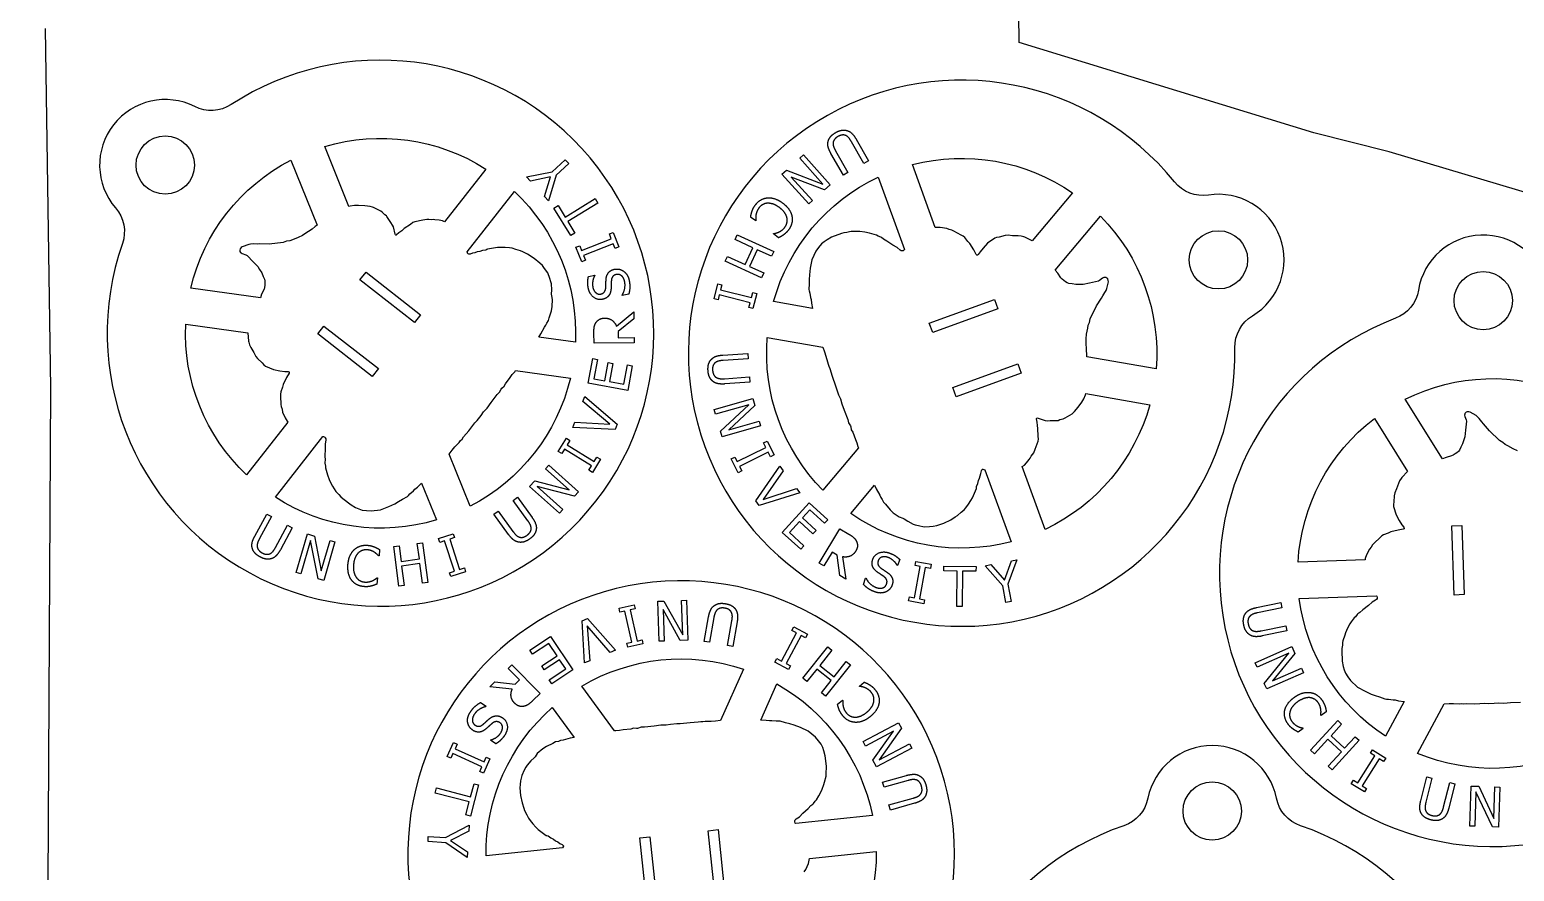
# Model space of a CAD drawing. Header units: millimetres. Extents: x 0 to 217, y 0 to 323.
# Drawn here: x 1.1 to 82.6, y 195.9 to 242.2 of the extents above; entities that cross this region are included whole.
import ezdxf

# ---------------------------------------------------------------- set-up
doc = ezdxf.new("R2010")
doc.units = ezdxf.units.MM
doc.layers.add('SCRAP_OUTLINE', color=8, linetype='Continuous')

msp = doc.modelspace()

# ---------------------------------------------------------------- linework, layer by layer
for points in [[(10.153, 237.948, 0.821365), (5.805, 232.383, -0.267689), (6.18, 230.42, 6.023346), (12.148, 238.059, -0.267689)], [(68.21, 226.451, 0.821365), (65.795, 233.088, -0.267689), (63.931, 233.81, 6.023346), (67.247, 224.7, -0.267689)], [(23.859, 231.615), (23.744, 231.676), (23.571, 231.713), (23.335, 231.737), (23.255, 231.74), (23.129, 231.73), (23, 231.748), (22.888, 231.747), (22.673, 231.714), (22.226, 231.617), (22.119, 231.573), (21.987, 231.47), (21.644, 231.248), (21.512, 231.128), (21.357, 231.02), (21.23, 230.895), (21.21, 230.888), (21.188, 230.891), (21.162, 230.91), (21.146, 230.942), (21.058, 231.342), (21.01, 231.443), (20.912, 231.584), (20.704, 231.912), (20.675, 231.943), (20.593, 231.998), (20.455, 232.123), (20.359, 232.198), (19.956, 232.408), (19.912, 232.422), (19.78, 232.453), (19.482, 232.497), (19.141, 232.523), (18.915, 232.514), (18.681, 232.477), (18.618, 232.456), (17.284, 235.759, -0.218412), (26.125, 234.516)], [(9.932, 227.974, -0.218412), (15.429, 235.01), (16.877, 231.427), (16.752, 231.355), (16.593, 231.221), (16.193, 230.966), (16.058, 230.867), (15.821, 230.755), (15.512, 230.63), (15.367, 230.582), (15.196, 230.557), (15.001, 230.483), (14.227, 230.398), (13.723, 230.404), (13.582, 230.397), (13.354, 230.403), (13.22, 230.391), (13.117, 230.37), (12.76, 230.25), (12.7, 230.208), (12.644, 230.133), (12.623, 230.068), (12.622, 230.024), (12.634, 229.981), (12.658, 229.942), (12.696, 229.909), (12.763, 229.872), (12.951, 229.806), (13.02, 229.771), (13.359, 229.412), (13.618, 229.159), (13.704, 228.996), (13.833, 228.812), (13.904, 228.624), (13.983, 228.461), (14.001, 228.37), (14.004, 228.257), (13.998, 228.143), (13.978, 228.011), (13.954, 227.92), (13.819, 227.636), (13.752, 227.437)], [(56.127, 230.577), (55.72, 230.779), (55.664, 230.801), (55.509, 230.836), (55.353, 230.851), (55.038, 230.856), (54.804, 230.885), (54.641, 230.86), (54.31, 230.777), (54.169, 230.753), (54.071, 230.72), (53.674, 230.442), (53.425, 230.179), (53.259, 229.97), (53.157, 229.818), (53.124, 229.788), (53.106, 229.782), (53.076, 229.79), (53.051, 229.824), (52.915, 230.072), (52.692, 230.423), (52.581, 230.534), (52.414, 230.755), (52.326, 230.831), (52.224, 230.894), (51.826, 231.109), (51.716, 231.16), (51.568, 231.193), (51.426, 231.252), (51.075, 231.303), (50.879, 231.31), (50.802, 231.302), (49.543, 234.76, -0.218412), (58.337, 233.209)], [(49.112, 230.097), (49.092, 230.071), (49.031, 230.026), (48.986, 230.016), (48.922, 230.027), (48.865, 230.058), (48.701, 230.204), (48.475, 230.336), (48.148, 230.565), (47.958, 230.669), (47.857, 230.758), (47.812, 230.784), (47.66, 230.831), (47.574, 230.885), (47.323, 230.964), (47.193, 231), (46.928, 231.053), (46.659, 231.08), (46.524, 231.084), (46.182, 231.086), (46.097, 231.076), (45.954, 231.03), (45.775, 231.006), (45.647, 230.969), (45.111, 230.769), (44.857, 230.635), (44.697, 230.527), (44.546, 230.401), (44.398, 230.214), (44.25, 230.007), (44.021, 229.535), (43.933, 229.069), (43.891, 228.704), (43.881, 228.458), (43.881, 228.212), (43.867, 227.904), (43.881, 227.82), (43.915, 227.705), (43.953, 227.459), (43.994, 227.344), (44.008, 227.154), (44.065, 226.859), (41.925, 227.236, -0.218412), (47.664, 234.076)], [(29.034, 225.289), (29.15, 225.473), (29.347, 225.823), (29.423, 225.944), (29.474, 226.059), (29.563, 226.196), (29.602, 226.346), (29.727, 226.725), (29.773, 226.96), (29.797, 227.351), (29.747, 227.554), (29.736, 227.638), (29.747, 227.884), (29.727, 228.208), (29.696, 228.331), (29.639, 228.51), (29.525, 228.808), (29.356, 229.051), (29.232, 229.213), (29.098, 229.35), (28.787, 229.613), (28.425, 229.843), (28.158, 229.963), (28.032, 230.033), (27.775, 230.1), (27.576, 230.166), (27.431, 230.188), (27.192, 230.208), (26.951, 230.216), (26.763, 230.211), (26.22, 230.124), (26.19, 230.098), (26.128, 230.067), (25.948, 230.037), (25.796, 229.991), (25.648, 229.97), (25.525, 229.922), (25.391, 229.892), (25.261, 229.846), (25.194, 229.838), (25.151, 229.852), (25.139, 229.863), (25.105, 229.962), (27.701, 233.285, -0.218412), (31.046, 225.007)], [(59.869, 231.924, -0.218412), (62.922, 223.534), (59.117, 224.205), (59.122, 224.349), (59.093, 224.554), (59.089, 225.029), (59.076, 225.196), (59.107, 225.456), (59.165, 225.785), (59.201, 225.933), (59.27, 226.092), (59.31, 226.295), (59.648, 226.997), (59.921, 227.421), (59.989, 227.545), (60.115, 227.734), (60.177, 227.855), (60.213, 227.953), (60.3, 228.319), (60.297, 228.393), (60.263, 228.48), (60.218, 228.532), (60.181, 228.556), (60.139, 228.569), (60.093, 228.569), (60.045, 228.555), (59.978, 228.518), (59.823, 228.393), (59.757, 228.352), (59.272, 228.256), (58.921, 228.17), (58.736, 228.183), (58.513, 228.171), (58.315, 228.212), (58.136, 228.231), (58.048, 228.264), (57.951, 228.321), (57.857, 228.387), (57.756, 228.473), (57.692, 228.542), (57.522, 228.807), (57.389, 228.969)], [(84.381, 228.113, 0.821365), (77.323, 227.867, -0.267689), (76.061, 226.317, 6.023346), (85.749, 226.656, -0.267689)], [(13.057, 225.515), (13.102, 225.062), (13.113, 225.003), (13.165, 224.853), (13.235, 224.713), (13.397, 224.443), (13.497, 224.229), (13.604, 224.104), (13.851, 223.867), (13.945, 223.761), (14.026, 223.695), (14.472, 223.506), (14.827, 223.434), (15.092, 223.404), (15.274, 223.398), (15.317, 223.386), (15.332, 223.374), (15.341, 223.345), (15.326, 223.305), (15.187, 223.059), (15.008, 222.683), (14.972, 222.53), (14.874, 222.271), (14.856, 222.157), (14.857, 222.037), (14.885, 221.585), (14.9, 221.465), (14.95, 221.322), (14.976, 221.17), (15.118, 220.846), (15.217, 220.675), (15.264, 220.615), (12.999, 217.715, -0.218412), (9.654, 225.993)], [(44.631, 216.876, -0.218412), (41.578, 225.266), (44.62, 224.73), (44.719, 224.472), (44.797, 224.24), (44.881, 223.924), (44.925, 223.802), (44.949, 223.69), (45.01, 223.56), (45.142, 223.132), (45.329, 222.617), (45.377, 222.439), (45.495, 222.114), (45.592, 221.89), (45.664, 221.614), (45.807, 221.276), (45.995, 220.76), (46.04, 220.582), (46.14, 220.417), (46.163, 220.351), (46.186, 220.192), (46.268, 220.059), (46.414, 219.658), (46.497, 219.472), (46.556, 219.277), (46.59, 219.21)], [(30.768, 223.026, -0.218412), (25.271, 215.99), (24.114, 218.854), (24.28, 219.075), (24.435, 219.265), (24.658, 219.503), (24.739, 219.605), (24.821, 219.685), (24.899, 219.805), (25.192, 220.143), (25.53, 220.576), (25.655, 220.71), (25.868, 220.983), (26.007, 221.184), (26.203, 221.391), (26.414, 221.691), (26.751, 222.124), (26.879, 222.257), (26.966, 222.429), (27.009, 222.484), (27.132, 222.588), (27.201, 222.727), (27.464, 223.063), (27.578, 223.233), (27.712, 223.386), (27.751, 223.45)], [(55.577, 218.184), (55.689, 218.249), (55.812, 218.376), (55.958, 218.563), (56.002, 218.63), (56.061, 218.742), (56.144, 218.842), (56.203, 218.937), (56.289, 219.137), (56.444, 219.567), (56.463, 219.682), (56.445, 219.848), (56.438, 220.257), (56.407, 220.432), (56.397, 220.621), (56.359, 220.795), (56.364, 220.815), (56.378, 220.833), (56.408, 220.844), (56.443, 220.841), (56.829, 220.704), (56.94, 220.69), (57.112, 220.7), (57.501, 220.702), (57.542, 220.71), (57.632, 220.751), (57.811, 220.801), (57.925, 220.843), (58.317, 221.074), (58.352, 221.103), (58.449, 221.199), (58.644, 221.428), (58.846, 221.704), (58.959, 221.901), (59.051, 222.118), (59.066, 222.183), (62.575, 221.564, -0.218412), (56.836, 214.724)], [(76.724, 217.896), (76.406, 217.571), (76.367, 217.524), (76.286, 217.388), (76.224, 217.244), (76.121, 216.946), (76.021, 216.733), (75.995, 216.571), (75.972, 216.229), (75.951, 216.088), (75.952, 215.985), (76.094, 215.522), (76.267, 215.203), (76.414, 214.981), (76.527, 214.837), (76.545, 214.797), (76.546, 214.777), (76.529, 214.752), (76.489, 214.738), (76.211, 214.685), (75.808, 214.582), (75.668, 214.511), (75.407, 214.42), (75.307, 214.36), (75.216, 214.282), (74.888, 213.97), (74.806, 213.882), (74.729, 213.751), (74.629, 213.634), (74.472, 213.316), (74.405, 213.131), (74.389, 213.056), (70.711, 212.927, -0.218412), (74.903, 220.811)], [(17.181, 219.82), (17.214, 219.817), (17.285, 219.789), (17.317, 219.756), (17.341, 219.696), (17.345, 219.631), (17.309, 219.415), (17.316, 219.153), (17.296, 218.754), (17.308, 218.538), (17.287, 218.405), (17.288, 218.354), (17.329, 218.2), (17.328, 218.098), (17.394, 217.843), (17.433, 217.714), (17.528, 217.461), (17.648, 217.219), (17.716, 217.103), (17.896, 216.811), (17.949, 216.744), (18.064, 216.647), (18.179, 216.508), (18.278, 216.419), (18.732, 216.07), (18.98, 215.926), (19.156, 215.848), (19.343, 215.787), (19.58, 215.76), (19.835, 215.744), (20.356, 215.8), (20.798, 215.972), (21.13, 216.13), (21.343, 216.252), (21.552, 216.383), (21.821, 216.534), (21.885, 216.59), (21.965, 216.68), (22.153, 216.842), (22.228, 216.939), (22.382, 217.05), (22.602, 217.256), (23.416, 215.241, -0.218412), (14.575, 216.484)], [(47.469, 217.147), (47.564, 216.951), (47.757, 216.599), (47.819, 216.47), (47.889, 216.366), (47.958, 216.218), (48.065, 216.106), (48.32, 215.799), (48.495, 215.635), (48.813, 215.407), (49.012, 215.342), (49.089, 215.307), (49.292, 215.168), (49.578, 215.013), (49.698, 214.974), (49.88, 214.927), (50.193, 214.866), (50.489, 214.88), (50.692, 214.901), (50.879, 214.942), (51.267, 215.065), (51.654, 215.251), (51.897, 215.413), (52.023, 215.483), (52.216, 215.666), (52.378, 215.799), (52.474, 215.911), (52.617, 216.103), (52.751, 216.302), (52.847, 216.465), (53.061, 216.972), (53.054, 217.011), (53.061, 217.08), (53.131, 217.248), (53.173, 217.402), (53.233, 217.538), (53.258, 217.668), (53.303, 217.798), (53.333, 217.932), (53.362, 217.993), (53.397, 218.022), (53.412, 218.027), (53.514, 218.003), (54.957, 214.04, -0.218412), (46.163, 215.591)], [(34.979, 180.917, 0.821365), (42.003, 181.656, -0.267689), (43.154, 183.289, 6.023346), (33.513, 182.276, -0.267689)], [(75.012, 211.076), (75.03, 211.049), (75.055, 210.977), (75.05, 210.931), (75.02, 210.874), (74.973, 210.829), (74.784, 210.718), (74.588, 210.544), (74.269, 210.304), (74.112, 210.155), (73.996, 210.086), (73.957, 210.052), (73.866, 209.922), (73.787, 209.857), (73.635, 209.643), (73.56, 209.53), (73.428, 209.294), (73.319, 209.047), (73.274, 208.92), (73.166, 208.595), (73.149, 208.511), (73.149, 208.361), (73.116, 208.183), (73.112, 208.051), (73.136, 207.478), (73.185, 207.196), (73.239, 207.01), (73.312, 206.828), (73.444, 206.629), (73.595, 206.424), (73.973, 206.06), (74.389, 205.833), (74.724, 205.679), (74.954, 205.595), (75.189, 205.519), (75.477, 205.41), (75.561, 205.397), (75.681, 205.394), (75.927, 205.354), (76.049, 205.358), (76.233, 205.312), (76.532, 205.275), (75.512, 203.357, -0.218412), (70.781, 210.929)], [(31.393, 206.113, -0.218412), (40.273, 207.046), (39.016, 204.224), (38.742, 204.19), (38.498, 204.17), (38.171, 204.165), (38.041, 204.152), (37.927, 204.156), (37.787, 204.128), (37.34, 204.104), (36.794, 204.047), (36.61, 204.043), (36.267, 204.007), (36.025, 203.968), (35.74, 203.964), (35.378, 203.908), (34.832, 203.85), (34.648, 203.849), (34.463, 203.792), (34.394, 203.785), (34.234, 203.802), (34.086, 203.755), (33.661, 203.71), (33.46, 203.674), (33.257, 203.664), (33.183, 203.648)], [(43.137, 198.566), (43.117, 198.592), (43.088, 198.662), (43.089, 198.709), (43.115, 198.768), (43.159, 198.816), (43.34, 198.939), (43.523, 199.127), (43.824, 199.389), (43.971, 199.548), (44.082, 199.625), (44.118, 199.661), (44.2, 199.798), (44.274, 199.868), (44.411, 200.093), (44.477, 200.21), (44.593, 200.454), (44.684, 200.708), (44.72, 200.838), (44.805, 201.17), (44.817, 201.255), (44.806, 201.405), (44.826, 201.585), (44.822, 201.717), (44.757, 202.286), (44.689, 202.565), (44.622, 202.746), (44.536, 202.923), (44.391, 203.112), (44.226, 203.306), (43.823, 203.643), (43.393, 203.841), (43.048, 203.97), (42.812, 204.039), (42.573, 204.098), (42.278, 204.186), (42.193, 204.193), (42.073, 204.188), (41.825, 204.211), (41.704, 204.198), (41.517, 204.231), (41.216, 204.247), (42.1, 206.232, -0.218412), (47.348, 199.009)], [(30.969, 203.293), (30.756, 203.249), (30.368, 203.147), (30.228, 203.118), (30.11, 203.075), (29.95, 203.044), (29.815, 202.968), (29.455, 202.794), (29.254, 202.664), (28.956, 202.41), (28.845, 202.233), (28.791, 202.166), (28.608, 202.003), (28.389, 201.764), (28.321, 201.657), (28.232, 201.492), (28.097, 201.203), (28.039, 200.911), (28.01, 200.71), (28.004, 200.518), (28.03, 200.112), (28.117, 199.692), (28.215, 199.416), (28.253, 199.277), (28.383, 199.046), (28.474, 198.857), (28.559, 198.737), (28.71, 198.551), (28.872, 198.372), (29.007, 198.241), (29.447, 197.91), (29.486, 197.907), (29.551, 197.884), (29.698, 197.775), (29.836, 197.698), (29.955, 197.606), (30.074, 197.551), (30.189, 197.475), (30.312, 197.414), (30.365, 197.371), (30.384, 197.33), (30.385, 197.314), (30.338, 197.221), (26.143, 196.78, -0.218412), (29.775, 204.937)], [(69.531, 199.949, 0.821365), (62.469, 199.949, -0.267689), (61.153, 198.445, 6.023346), (70.847, 198.445, -0.267689)]]:
    msp.add_lwpolyline(points, format="xyb", close=True)
for points in [[(45.326, 235.52), (46.009, 234.322), (45.755, 234.177), (45.075, 235.369)], [(46.458, 236.158), (47.138, 234.966), (46.884, 234.821), (46.204, 236.013)], [(40.958, 231.683), (40.945, 231.666), (40.664, 231.873)], [(42.196, 230.743), (41.912, 230.953), (41.926, 230.971)], [(31.764, 228.623), (32.106, 228.695), (32.11, 228.674)], [(33.979, 227.651), (33.62, 227.575), (33.615, 227.596)], [(33.299, 225.88), (34.246, 226.676), (34.251, 226.296), (33.385, 225.589), (33.389, 225.254), (34.265, 225.266), (34.269, 224.974), (32.069, 224.944), (32.061, 225.511)], [(39.143, 224.299), (40.513, 224.393), (40.533, 224.101), (39.163, 224.007)], [(39.225, 223.002), (40.602, 223.096), (40.622, 222.805), (39.252, 222.711)], [(28.438, 215.195), (27.628, 216.312), (27.865, 216.484), (28.671, 215.372)], [(13.448, 214.357), (14.099, 215.566), (14.356, 215.427), (13.705, 214.219)], [(27.381, 214.438), (26.576, 215.55), (26.813, 215.721), (27.618, 214.61)], [(14.589, 213.735), (15.243, 214.95), (15.5, 214.811), (14.85, 213.603)], [(45.711, 213.217), (45.884, 211.993), (45.559, 212.189), (45.418, 213.298), (45.132, 213.472), (44.678, 212.724), (44.428, 212.875), (45.568, 214.757), (46.053, 214.463)], [(20.298, 213.613), (20.271, 213.261), (20.248, 213.262)], [(48.85, 213.066), (48.73, 212.737), (48.71, 212.745)], [(20.158, 212.064), (20.179, 212.063), (20.152, 211.714)], [(46.852, 211.702), (46.978, 212.047), (46.998, 212.04)], [(68.428, 210.425), (69.772, 210.703), (69.831, 210.417), (68.487, 210.139)], [(38.644, 209.876), (38.403, 208.518), (38.115, 208.569), (38.355, 209.921)], [(39.923, 209.642), (39.683, 208.29), (39.395, 208.342), (39.635, 209.693)], [(68.684, 209.151), (70.036, 209.431), (70.095, 209.144), (68.751, 208.866)], [(27.581, 205.95), (26.351, 206.079), (26.621, 206.346), (27.731, 206.215), (27.969, 206.451), (27.352, 207.072), (27.56, 207.278), (29.109, 205.716), (28.707, 205.317)], [(46.648, 206.095), (46.635, 206.112), (46.904, 206.334)], [(25.835, 205.209), (26.139, 205.004), (26.127, 204.986)], [(45.437, 205.12), (45.709, 205.345), (45.724, 205.328)], [(72.26, 204.699), (71.973, 204.493), (71.96, 204.512)], [(70.984, 203.811), (70.996, 203.793), (70.712, 203.59)], [(26.675, 202.941), (26.385, 203.137), (26.397, 203.155)], [(49.315, 200.929), (47.987, 200.555), (47.908, 200.836), (49.229, 201.208)], [(77.446, 199.803), (77.78, 201.135), (78.063, 201.064), (77.729, 199.732)], [(78.705, 199.48), (79.04, 200.819), (79.324, 200.748), (78.99, 199.416)], [(49.66, 199.675), (48.339, 199.304), (48.259, 199.585), (49.581, 199.957)]]:
    msp.add_lwpolyline(points)
for points in [[(28.572, 233.857), (28.362, 234.085), (29.767, 234.371), (30.482, 235.031), (30.681, 234.817), (29.988, 234.177), (29.569, 232.778), (29.348, 233.016), (29.674, 234.091)], [(43.854, 232.601), (42.386, 234.24), (42.631, 234.459), (44.621, 233.695), (43.356, 235.108), (43.559, 235.29), (45.027, 233.651), (44.717, 233.374), (42.895, 234.081), (44.057, 232.783)], [(32.132, 232.897), (32.285, 232.647), (30.631, 231.633), (31.017, 231.004), (30.795, 230.868), (29.87, 232.375), (30.092, 232.511), (30.478, 231.882)], [(32.911, 230.95), (33.12, 231.033), (33.434, 230.241), (33.226, 230.158), (33.122, 230.418), (31.495, 229.771), (31.599, 229.511), (31.39, 229.428), (31.075, 230.22), (31.284, 230.303), (31.387, 230.043), (33.014, 230.69)], [(41.268, 228.542), (39.267, 229.456), (39.388, 229.722), (40.368, 229.274), (40.788, 230.195), (39.809, 230.643), (39.931, 230.909), (41.932, 229.994), (41.81, 229.729), (41.025, 230.087), (40.604, 229.166), (41.389, 228.808)], [(19.554, 228.856), (22.55, 226.516), (22.212, 226.083), (19.216, 228.424)], [(38.876, 227.333), (38.658, 227.388), (38.866, 228.215), (39.084, 228.16), (39.016, 227.888), (40.713, 227.46), (40.782, 227.732), (40.999, 227.677), (40.791, 226.85), (40.573, 226.905), (40.642, 227.177), (38.944, 227.605)], [(54.232, 226.83), (50.66, 225.53), (50.472, 226.046), (54.044, 227.346)], [(17.239, 225.893), (20.234, 223.552), (19.896, 223.12), (16.901, 225.46)], [(34.165, 223.712), (33.915, 222.359), (31.752, 222.758), (32.002, 224.112), (32.258, 224.064), (32.061, 222.999), (32.654, 222.889), (32.837, 223.883), (33.093, 223.836), (32.91, 222.842), (33.713, 222.694), (33.909, 223.759)], [(55.518, 223.296), (51.946, 221.996), (51.758, 222.512), (55.33, 223.812)], [(31.46, 221.75), (31.57, 222.027), (33.336, 220.512), (33.22, 220.219), (30.896, 220.325), (31.011, 220.616), (32.935, 220.51)], [(41.214, 220.407), (39.099, 219.799), (39.009, 220.114), (40.563, 221.574), (38.74, 221.049), (38.664, 221.311), (40.778, 221.92), (40.893, 221.52), (39.464, 220.187), (41.138, 220.669)], [(32.231, 218.694), (32.422, 218.576), (31.976, 217.85), (31.784, 217.968), (31.931, 218.206), (30.44, 219.123), (30.293, 218.885), (30.102, 219.002), (30.548, 219.728), (30.739, 219.611), (30.593, 219.372), (32.084, 218.455)], [(40.182, 217.931), (39.981, 217.831), (39.602, 218.595), (39.803, 218.695), (39.927, 218.444), (41.495, 219.223), (41.371, 219.473), (41.572, 219.573), (41.951, 218.81), (41.75, 218.71), (41.626, 218.961), (40.058, 218.182)], [(29.585, 218.257), (31.221, 216.786), (31.002, 216.542), (28.94, 217.086), (30.351, 215.818), (30.169, 215.615), (28.533, 217.086), (28.81, 217.395), (30.698, 216.889), (29.403, 218.054)], [(43.182, 216.965), (43.359, 216.725), (41.139, 216.03), (40.951, 216.284), (42.273, 218.199), (42.459, 217.947), (41.35, 216.372)], [(43.413, 213.631), (42.398, 214.56), (43.883, 216.183), (44.898, 215.254), (44.722, 215.062), (43.923, 215.794), (43.516, 215.349), (44.262, 214.667), (44.086, 214.475), (43.34, 215.157), (42.789, 214.555), (43.589, 213.823)], [(17.845, 214.034), (17.232, 211.921), (16.917, 212.012), (16.51, 214.105), (15.982, 212.283), (15.72, 212.359), (16.333, 214.472), (16.732, 214.356), (17.098, 212.437), (17.583, 214.11)], [(24.95, 212.603), (25.018, 212.39), (24.207, 212.128), (24.138, 212.342), (24.405, 212.428), (23.868, 214.094), (23.602, 214.009), (23.533, 214.222), (24.344, 214.484), (24.413, 214.27), (24.147, 214.184), (24.683, 212.518)], [(79.701, 214.936), (79.834, 211.137), (79.285, 211.118), (79.153, 214.917)], [(22.657, 213.992), (22.942, 211.81), (22.652, 211.772), (22.513, 212.84), (21.509, 212.709), (21.648, 211.641), (21.358, 211.603), (21.074, 213.785), (21.363, 213.823), (21.475, 212.967), (22.479, 213.098), (22.368, 213.954)], [(50.216, 210.86), (50.175, 210.639), (49.337, 210.791), (49.377, 211.012), (49.652, 210.962), (49.966, 212.685), (49.691, 212.735), (49.731, 212.956), (50.57, 212.803), (50.529, 212.582), (50.254, 212.632), (49.94, 210.91)], [(52.279, 210.489), (51.987, 210.491), (52.003, 212.431), (51.265, 212.437), (51.267, 212.697), (53.036, 212.683), (53.033, 212.423), (52.295, 212.429)], [(54.98, 212.999), (55.285, 213.056), (54.783, 211.713), (54.964, 210.756), (54.676, 210.702), (54.501, 211.629), (53.537, 212.725), (53.856, 212.786), (54.595, 211.94)], [(33.493, 210.174), (33.445, 210.394), (34.277, 210.577), (34.325, 210.358), (34.052, 210.297), (34.428, 208.588), (34.702, 208.648), (34.75, 208.428), (33.918, 208.245), (33.869, 208.465), (34.143, 208.525), (33.766, 210.235)], [(35.645, 208.575), (35.567, 210.773), (35.895, 210.785), (36.935, 208.924), (36.867, 210.82), (37.14, 210.83), (37.218, 208.631), (36.803, 208.616), (35.856, 210.325), (35.918, 208.584)], [(31.83, 207.497), (31.554, 207.383), (31.417, 209.706), (31.709, 209.826), (33.247, 208.081), (32.957, 207.961), (31.697, 209.419)], [(28.539, 208.08), (29.686, 208.84), (30.902, 207.006), (29.755, 206.246), (29.611, 206.463), (30.514, 207.062), (30.181, 207.564), (29.339, 207.006), (29.195, 207.223), (30.038, 207.781), (29.586, 208.462), (28.683, 207.863)], [(42.932, 209.167), (43.038, 209.365), (43.789, 208.963), (43.683, 208.765), (43.436, 208.897), (42.61, 207.354), (42.857, 207.222), (42.751, 207.024), (42, 207.426), (42.106, 207.624), (42.353, 207.492), (43.179, 209.035)], [(43.526, 206.554), (44.897, 208.274), (45.126, 208.092), (44.454, 207.25), (45.246, 206.619), (45.917, 207.461), (46.146, 207.279), (44.775, 205.558), (44.546, 205.741), (45.084, 206.415), (44.292, 207.047), (43.754, 206.372)], [(71.006, 206.849), (68.994, 205.96), (68.861, 206.26), (70.203, 207.917), (68.468, 207.15), (68.358, 207.4), (70.37, 208.289), (70.538, 207.909), (69.302, 206.395), (70.896, 207.098)], [(46.838, 203.063), (48.784, 204.09), (48.937, 203.8), (47.714, 202.054), (49.392, 202.939), (49.519, 202.698), (47.573, 201.671), (47.379, 202.038), (48.506, 203.635), (46.966, 202.822)], [(74.067, 203.135), (72.579, 201.515), (72.364, 201.712), (73.092, 202.505), (72.346, 203.19), (71.618, 202.397), (71.403, 202.595), (72.891, 204.215), (73.106, 204.018), (72.522, 203.382), (73.268, 202.697), (73.852, 203.333)], [(24.204, 202.15), (23.999, 202.242), (24.35, 203.019), (24.555, 202.926), (24.44, 202.671), (26.035, 201.95), (26.15, 202.205), (26.355, 202.113), (26.004, 201.336), (25.799, 201.429), (25.915, 201.684), (24.319, 202.405)], [(74.477, 200.487), (74.358, 200.297), (73.636, 200.75), (73.756, 200.94), (73.993, 200.791), (74.924, 202.274), (74.687, 202.422), (74.807, 202.613), (75.528, 202.159), (75.409, 201.969), (75.172, 202.118), (74.24, 200.636)], [(23.345, 200.237), (23.418, 200.52), (25.296, 200.035), (25.481, 200.75), (25.733, 200.685), (25.291, 198.972), (25.039, 199.037), (25.223, 199.752)], [(81.787, 200.57), (81.712, 198.371), (81.385, 198.382), (80.476, 200.311), (80.412, 198.415), (80.139, 198.425), (80.214, 200.623), (80.629, 200.609), (81.455, 198.838), (81.515, 200.579)], [(25.127, 197.009), (25.109, 196.699), (23.927, 197.512), (22.955, 197.568), (22.972, 197.859), (23.913, 197.805), (25.211, 198.476), (25.192, 198.152), (24.193, 197.639)], [(38.729, 194.389), (38.331, 198.17), (38.877, 198.227), (39.275, 194.447)], [(34.989, 193.996), (34.591, 197.777), (35.137, 197.834), (35.534, 194.053)]]:
    msp.add_lwpolyline(points, close=True)
for points in [[(82.752, 219.038), (82.514, 219.147), (82.22, 219.304), (82.09, 219.384), (81.96, 219.499), (81.779, 219.6), (81.216, 220.138), (80.897, 220.529), (80.8, 220.632), (80.659, 220.811), (80.564, 220.906), (80.481, 220.971), (80.16, 221.167), (80.089, 221.187), (79.996, 221.181), (79.933, 221.155), (79.898, 221.127), (79.873, 221.092), (79.859, 221.048), (79.858, 220.998), (79.872, 220.922), (79.943, 220.736), (79.961, 220.66), (79.903, 220.17), (79.876, 219.809), (79.806, 219.638), (79.748, 219.421), (79.649, 219.246), (79.576, 219.081), (79.517, 219.008), (79.433, 218.933), (79.341, 218.865), (79.228, 218.795), (79.143, 218.756), (78.838, 218.676), (78.643, 218.6), (76.599, 221.871, -0.218412), (85.522, 222.182)], [(86.201, 202.729, -0.218412), (77.278, 202.418), (78.728, 205.145), (79.004, 205.16), (79.249, 205.163), (79.575, 205.144), (79.706, 205.149), (79.819, 205.137), (79.961, 205.154), (80.409, 205.148), (80.958, 205.167), (81.141, 205.157), (81.486, 205.169), (81.73, 205.192), (82.015, 205.175), (82.38, 205.207), (82.928, 205.226)], [(43.606, 195.918), (43.698, 196.042), (43.832, 196.37), (43.886, 196.559), (43.897, 196.635), (47.557, 197.02, -0.218412), (43.925, 188.863)]]:
    msp.add_lwpolyline(points, format="xyb")
for centre in [(8.53, 234.735), (66.345, 229.53), (80.877, 227.291), (66, 199.25)]:
    msp.add_circle(centre, 1.6)
for points in [[(44.926, 236.056), (44.966, 236.198), (45.158, 236.422), (45.334, 236.523)], [(45.334, 236.523), (45.503, 236.619), (45.804, 236.674), (45.943, 236.636)], [(45.902, 236.352), (45.807, 236.4), (45.585, 236.378), (45.458, 236.306)], [(46.204, 236.013), (46.128, 236.146), (45.991, 236.307), (45.902, 236.352)], [(45.943, 236.636), (46.1, 236.594), (46.341, 236.362), (46.458, 236.158)], [(45.075, 235.369), (44.961, 235.569), (44.879, 235.9), (44.926, 236.056)], [(45.191, 235.946), (45.185, 235.846), (45.252, 235.649), (45.326, 235.52)], [(45.458, 236.306), (45.339, 236.238), (45.198, 236.053), (45.191, 235.946)], [(40.737, 232.182), (40.768, 232.279), (40.839, 232.43), (40.918, 232.536)], [(40.918, 232.536), (41.045, 232.708), (41.376, 232.914), (41.57, 232.935)], [(41.119, 232.383), (41.044, 232.281), (40.967, 232.071), (40.954, 231.976)], [(41.58, 232.639), (41.438, 232.629), (41.202, 232.495), (41.119, 232.383)], [(41.57, 232.935), (41.763, 232.956), (42.193, 232.819), (42.417, 232.654)], [(42.236, 232.408), (42.054, 232.542), (41.727, 232.648), (41.58, 232.639)], [(42.655, 231.856), (42.62, 231.997), (42.407, 232.282), (42.236, 232.408)], [(42.417, 232.654), (42.64, 232.49), (42.886, 232.133), (42.929, 231.935)], [(40.664, 231.873), (40.68, 231.952), (40.706, 232.092), (40.737, 232.182)], [(40.954, 231.976), (40.944, 231.884), (40.95, 231.73), (40.958, 231.683)], [(42.549, 231.33), (42.632, 231.443), (42.688, 231.714), (42.655, 231.856)], [(42.929, 231.935), (42.97, 231.741), (42.881, 231.359), (42.749, 231.18)], [(41.926, 230.971), (41.978, 230.982), (42.13, 231.02), (42.221, 231.062)], [(42.473, 230.903), (42.412, 230.859), (42.271, 230.779), (42.196, 230.743)], [(42.221, 231.062), (42.308, 231.102), (42.473, 231.226), (42.549, 231.33)], [(42.749, 231.18), (42.683, 231.091), (42.542, 230.954), (42.473, 230.903)], [(32.732, 228.469), (32.753, 228.705), (32.983, 228.969), (33.183, 229.012)], [(33.183, 229.012), (33.31, 229.039), (33.576, 228.988), (33.682, 228.913)], [(31.76, 227.953), (31.722, 228.134), (31.725, 228.47), (31.764, 228.623)], [(32.11, 228.674), (32.038, 228.551), (31.967, 228.201), (32.004, 228.025)], [(32.712, 228.004), (32.717, 228.1), (32.724, 228.376), (32.732, 228.469)], [(33.019, 228.388), (33.012, 228.283), (33.009, 228.109), (33.004, 227.978)], [(33.292, 228.723), (33.163, 228.696), (33.029, 228.534), (33.019, 228.388)], [(33.753, 228.32), (33.703, 228.557), (33.454, 228.757), (33.292, 228.723)], [(33.615, 227.596), (33.718, 227.765), (33.788, 228.154), (33.753, 228.32)], [(33.682, 228.913), (33.798, 228.83), (33.954, 228.59), (33.996, 228.393)], [(33.996, 228.393), (34.046, 228.16), (34.018, 227.811), (33.979, 227.651)], [(32.53, 227.36), (32.268, 227.304), (31.827, 227.637), (31.76, 227.953)], [(32.004, 228.025), (32.046, 227.826), (32.285, 227.62), (32.437, 227.652)], [(32.437, 227.652), (32.573, 227.681), (32.704, 227.86), (32.712, 228.004)], [(32.889, 227.582), (32.832, 227.501), (32.655, 227.387), (32.53, 227.36)], [(33.004, 227.978), (32.998, 227.86), (32.946, 227.665), (32.889, 227.582)], [(32.061, 225.511), (32.059, 225.7), (32.096, 225.955), (32.169, 226.072)], [(32.169, 226.072), (32.243, 226.189), (32.474, 226.326), (32.647, 226.328)], [(32.647, 226.328), (32.888, 226.331), (33.218, 226.09), (33.299, 225.88)], [(38.489, 224.043), (38.595, 224.167), (38.908, 224.283), (39.143, 224.299)], [(38.326, 223.446), (38.313, 223.64), (38.394, 223.935), (38.489, 224.043)], [(38.569, 222.875), (38.459, 222.973), (38.34, 223.243), (38.326, 223.446)], [(38.727, 223.883), (38.642, 223.818), (38.565, 223.609), (38.575, 223.463)], [(38.575, 223.463), (38.584, 223.326), (38.69, 223.119), (38.783, 223.066)], [(39.163, 224.007), (39.01, 223.997), (38.807, 223.943), (38.727, 223.883)], [(39.252, 222.711), (39.023, 222.695), (38.689, 222.765), (38.569, 222.875)], [(38.783, 223.066), (38.87, 223.017), (39.077, 222.992), (39.225, 223.002)], [(28.618, 214.786), (28.613, 214.886), (28.525, 215.075), (28.438, 215.195)], [(28.671, 215.372), (28.805, 215.186), (28.923, 214.866), (28.893, 214.706)], [(13.315, 213.667), (13.267, 213.823), (13.336, 214.15), (13.448, 214.357)], [(27.945, 214.019), (27.784, 214.043), (27.519, 214.248), (27.381, 214.438)], [(27.618, 214.61), (27.708, 214.486), (27.861, 214.341), (27.955, 214.306)], [(27.955, 214.306), (28.055, 214.268), (28.273, 214.314), (28.391, 214.399)], [(28.391, 214.399), (28.502, 214.48), (28.622, 214.679), (28.618, 214.786)], [(28.893, 214.706), (28.869, 214.561), (28.702, 214.317), (28.538, 214.197)], [(46.053, 214.463), (46.215, 214.365), (46.411, 214.198), (46.472, 214.073)], [(13.734, 213.211), (13.563, 213.303), (13.357, 213.53), (13.315, 213.667)], [(13.705, 214.219), (13.633, 214.084), (13.569, 213.883), (13.578, 213.783)], [(13.578, 213.783), (13.588, 213.677), (13.724, 213.5), (13.852, 213.431)], [(14.299, 213.395), (14.387, 213.443), (14.519, 213.605), (14.589, 213.735)], [(14.85, 213.603), (14.741, 213.4), (14.504, 213.155), (14.347, 213.112)], [(18.561, 212.788), (18.582, 213.063), (18.754, 213.461), (18.899, 213.602)], [(18.899, 213.602), (19.042, 213.739), (19.413, 213.867), (19.635, 213.849)], [(19.614, 213.601), (19.474, 213.612), (19.214, 213.515), (19.112, 213.412)], [(20.015, 213.464), (19.935, 213.517), (19.742, 213.591), (19.614, 213.601)], [(19.635, 213.849), (19.745, 213.841), (19.937, 213.794), (20.016, 213.763)], [(20.016, 213.763), (20.086, 213.734), (20.228, 213.657), (20.298, 213.613)], [(28.538, 214.197), (28.38, 214.083), (28.087, 213.996), (27.945, 214.019)], [(46.436, 213.532), (46.311, 213.327), (45.931, 213.175), (45.711, 213.217)], [(46.472, 214.073), (46.532, 213.949), (46.525, 213.68), (46.436, 213.532)], [(14.347, 213.112), (14.205, 213.071), (13.913, 213.115), (13.734, 213.211)], [(13.852, 213.431), (13.973, 213.366), (14.205, 213.344), (14.299, 213.395)], [(18.772, 211.92), (18.651, 212.073), (18.54, 212.51), (18.561, 212.788)], [(18.865, 212.764), (18.848, 212.538), (18.931, 212.205), (19.017, 212.086)], [(19.112, 213.412), (19.011, 213.307), (18.881, 212.976), (18.865, 212.764)], [(20.248, 213.262), (20.212, 213.301), (20.098, 213.41), (20.015, 213.464)], [(47.371, 212.663), (47.332, 212.755), (47.329, 212.965), (47.373, 213.085)], [(47.373, 213.085), (47.465, 213.337), (47.98, 213.534), (48.284, 213.424)], [(47.67, 213.009), (47.622, 212.879), (47.705, 212.672), (47.823, 212.59)], [(48.215, 213.179), (48.024, 213.248), (47.723, 213.155), (47.67, 213.009)], [(48.71, 212.745), (48.644, 212.871), (48.385, 213.117), (48.215, 213.179)], [(48.284, 213.424), (48.458, 213.36), (48.741, 213.179), (48.85, 213.066)], [(19.455, 211.578), (19.242, 211.594), (18.892, 211.766), (18.772, 211.92)], [(19.017, 212.086), (19.101, 211.97), (19.34, 211.841), (19.478, 211.83)], [(19.478, 211.83), (19.604, 211.821), (19.824, 211.866), (19.911, 211.906)], [(19.911, 211.906), (19.995, 211.946), (20.121, 212.033), (20.158, 212.064)], [(46.998, 212.04), (47.087, 211.863), (47.38, 211.597), (47.539, 211.539)], [(47.646, 212.356), (47.55, 212.423), (47.411, 212.57), (47.371, 212.663)], [(47.986, 212.126), (47.9, 212.188), (47.754, 212.282), (47.646, 212.356)], [(47.823, 212.59), (47.901, 212.534), (48.132, 212.382), (48.207, 212.326)], [(48.125, 211.717), (48.17, 211.841), (48.104, 212.039), (47.986, 212.126)], [(48.207, 212.326), (48.396, 212.184), (48.498, 211.849), (48.427, 211.656)], [(19.851, 211.612), (19.753, 211.587), (19.587, 211.568), (19.455, 211.578)], [(20.152, 211.714), (20.077, 211.686), (19.944, 211.634), (19.851, 211.612)], [(47.472, 211.294), (47.248, 211.376), (46.967, 211.584), (46.852, 211.702)], [(48.08, 211.285), (47.948, 211.231), (47.662, 211.225), (47.472, 211.294)], [(47.539, 211.539), (47.767, 211.456), (48.068, 211.561), (48.125, 211.717)], [(48.427, 211.656), (48.383, 211.534), (48.199, 211.335), (48.08, 211.285)], [(38.355, 209.921), (38.396, 210.147), (38.544, 210.454), (38.68, 210.544)], [(38.814, 210.29), (38.745, 210.217), (38.67, 210.022), (38.644, 209.876)], [(38.68, 210.544), (38.801, 210.627), (39.093, 210.677), (39.293, 210.641)], [(39.249, 210.395), (39.114, 210.419), (38.887, 210.367), (38.814, 210.29)], [(39.62, 210.147), (39.577, 210.245), (39.393, 210.37), (39.249, 210.395)], [(39.293, 210.641), (39.484, 210.607), (39.751, 210.457), (39.833, 210.339)], [(39.833, 210.339), (39.927, 210.206), (39.964, 209.874), (39.923, 209.642)], [(67.814, 210.083), (67.902, 210.219), (68.197, 210.377), (68.428, 210.425)], [(39.635, 209.693), (39.662, 209.844), (39.659, 210.055), (39.62, 210.147)], [(67.734, 209.469), (67.694, 209.659), (67.735, 209.963), (67.814, 210.083)], [(68.052, 208.936), (67.929, 209.018), (67.775, 209.27), (67.734, 209.469)], [(68.071, 209.956), (67.996, 209.88), (67.948, 209.663), (67.978, 209.52)], [(67.978, 209.52), (68.006, 209.385), (68.138, 209.194), (68.237, 209.155)], [(68.487, 210.139), (68.337, 210.107), (68.142, 210.027), (68.071, 209.956)], [(68.751, 208.866), (68.525, 208.819), (68.185, 208.843), (68.052, 208.936)], [(68.237, 209.155), (68.331, 209.118), (68.539, 209.121), (68.684, 209.151)], [(46.904, 206.334), (46.977, 206.3), (47.107, 206.24), (47.187, 206.189)], [(47.187, 206.189), (47.273, 206.135), (47.402, 206.029), (47.486, 205.927)], [(27.712, 205.171), (27.542, 205.342), (27.487, 205.746), (27.581, 205.95)], [(46.933, 206.028), (46.846, 206.06), (46.696, 206.091), (46.648, 206.095)], [(47.289, 205.769), (47.208, 205.866), (47.022, 205.993), (46.933, 206.028)], [(47.426, 205.259), (47.45, 205.4), (47.377, 205.662), (47.289, 205.769)], [(47.486, 205.927), (47.622, 205.763), (47.742, 205.392), (47.715, 205.198)], [(69.983, 204.78), (70.022, 204.97), (70.286, 205.337), (70.512, 205.499)], [(70.512, 205.499), (70.737, 205.66), (71.152, 205.784), (71.353, 205.764)], [(71.344, 205.479), (71.199, 205.489), (70.862, 205.375), (70.689, 205.251)], [(71.812, 205.215), (71.73, 205.329), (71.489, 205.466), (71.344, 205.479)], [(71.353, 205.764), (71.55, 205.742), (71.886, 205.54), (72.016, 205.359)], [(25.134, 204.119), (25.113, 204.26), (25.177, 204.539), (25.289, 204.706)], [(25.289, 204.706), (25.423, 204.904), (25.693, 205.126), (25.835, 205.209)], [(25.511, 204.582), (25.376, 204.381), (25.404, 204.063), (25.541, 203.971)], [(26.127, 204.986), (25.934, 204.942), (25.606, 204.723), (25.511, 204.582)], [(28.228, 205.005), (28.093, 204.976), (27.834, 205.048), (27.712, 205.171)], [(28.707, 205.317), (28.573, 205.184), (28.363, 205.033), (28.228, 205.005)], [(45.525, 204.813), (45.497, 204.883), (45.453, 205.039), (45.437, 205.12)], [(45.727, 204.479), (45.657, 204.564), (45.558, 204.734), (45.525, 204.813)], [(45.724, 205.328), (45.721, 205.275), (45.722, 205.118), (45.74, 205.02)], [(45.74, 205.02), (45.758, 204.925), (45.839, 204.736), (45.921, 204.637)], [(45.921, 204.637), (46.011, 204.528), (46.26, 204.408), (46.405, 204.406)], [(46.405, 204.406), (46.551, 204.406), (46.879, 204.544), (47.043, 204.679)], [(47.043, 204.679), (47.217, 204.823), (47.399, 205.115), (47.426, 205.259)], [(47.715, 205.198), (47.689, 205.005), (47.451, 204.621), (47.237, 204.444)], [(70.16, 204.037), (70.036, 204.21), (69.942, 204.589), (69.983, 204.78)], [(70.267, 204.699), (70.233, 204.56), (70.287, 204.294), (70.368, 204.181)], [(70.689, 205.251), (70.505, 205.119), (70.303, 204.841), (70.267, 204.699)], [(71.965, 204.82), (71.954, 204.915), (71.886, 205.111), (71.812, 205.215)], [(71.96, 204.512), (71.966, 204.565), (71.977, 204.721), (71.965, 204.82)], [(72.016, 205.359), (72.08, 205.269), (72.167, 205.092), (72.195, 205.011)], [(72.195, 205.011), (72.217, 204.94), (72.25, 204.781), (72.26, 204.699)], [(25.409, 203.692), (25.301, 203.765), (25.153, 203.992), (25.134, 204.119)], [(26.113, 203.744), (25.929, 203.595), (25.579, 203.577), (25.409, 203.692)], [(25.541, 203.971), (25.651, 203.897), (25.86, 203.913), (25.972, 204.007)], [(25.972, 204.007), (26.053, 204.075), (26.18, 204.194), (26.277, 204.281)], [(26.462, 204.053), (26.389, 203.99), (26.185, 203.803), (26.113, 203.744)], [(26.277, 204.281), (26.366, 204.358), (26.542, 204.457), (26.642, 204.473)], [(26.906, 204.1), (26.791, 204.177), (26.57, 204.147), (26.462, 204.053)], [(26.642, 204.473), (26.74, 204.489), (26.945, 204.441), (27.051, 204.369)], [(26.938, 203.529), (27.052, 203.698), (27.034, 204.013), (26.906, 204.1)], [(27.051, 204.369), (27.273, 204.22), (27.34, 203.672), (27.159, 203.404)], [(46.417, 204.121), (46.218, 204.129), (45.869, 204.307), (45.727, 204.479)], [(47.237, 204.444), (47.024, 204.268), (46.619, 204.115), (46.417, 204.121)], [(70.441, 203.755), (70.359, 203.815), (70.237, 203.929), (70.16, 204.037)], [(70.368, 204.181), (70.442, 204.078), (70.618, 203.939), (70.705, 203.898)], [(70.712, 203.59), (70.642, 203.63), (70.517, 203.698), (70.441, 203.755)], [(70.705, 203.898), (70.789, 203.86), (70.937, 203.819), (70.984, 203.811)], [(26.397, 203.155), (26.536, 203.188), (26.838, 203.38), (26.938, 203.529)], [(27.159, 203.404), (27.055, 203.25), (26.811, 203.019), (26.675, 202.941)], [(49.229, 201.208), (49.45, 201.27), (49.791, 201.27), (49.931, 201.187)], [(49.761, 200.956), (49.665, 200.986), (49.457, 200.969), (49.315, 200.929)], [(50.045, 200.61), (50.008, 200.742), (49.863, 200.923), (49.761, 200.956)], [(49.931, 201.187), (50.059, 201.114), (50.231, 200.873), (50.286, 200.677)], [(49.983, 200.168), (50.053, 200.249), (50.085, 200.469), (50.045, 200.61)], [(50.286, 200.677), (50.338, 200.49), (50.319, 200.185), (50.248, 200.059)], [(49.581, 199.957), (49.728, 199.998), (49.917, 200.092), (49.983, 200.168)], [(50.248, 200.059), (50.17, 199.917), (49.887, 199.739), (49.66, 199.675)], [(77.487, 199.102), (77.402, 199.241), (77.389, 199.575), (77.446, 199.803)], [(77.729, 199.732), (77.692, 199.584), (77.68, 199.373), (77.713, 199.279)], [(78.005, 198.763), (77.816, 198.81), (77.561, 198.979), (77.487, 199.102)], [(77.713, 199.279), (77.749, 199.178), (77.924, 199.04), (78.065, 199.005)], [(78.065, 199.005), (78.198, 198.971), (78.428, 199.008), (78.507, 199.08)], [(78.507, 199.08), (78.581, 199.148), (78.669, 199.337), (78.705, 199.48)], [(78.99, 199.416), (78.934, 199.193), (78.764, 198.897), (78.623, 198.817)], [(78.623, 198.817), (78.496, 198.742), (78.202, 198.713), (78.005, 198.763)]]:
    msp.add_open_spline(points, degree=2)
at = {"layer": 'SCRAP_OUTLINE'}
for points in [[(116.006, 274.237), (102.856, 228.213, -0.130895), (96.283, 229.78, -0.331119), (94.116, 229.968), (75.717, 235.458), (71.573, 236.506), (55.409, 241.477), (55.361, 244.61)], [(1.946, 242.244), (2.232, 222.489), (2.012, 181.623), (1.647, 169.792), (1.091, 140.287, -0.053702)]]:
    msp.add_lwpolyline(points, format="xyb", dxfattribs=at)

doc.saveas('drawing.dxf')
